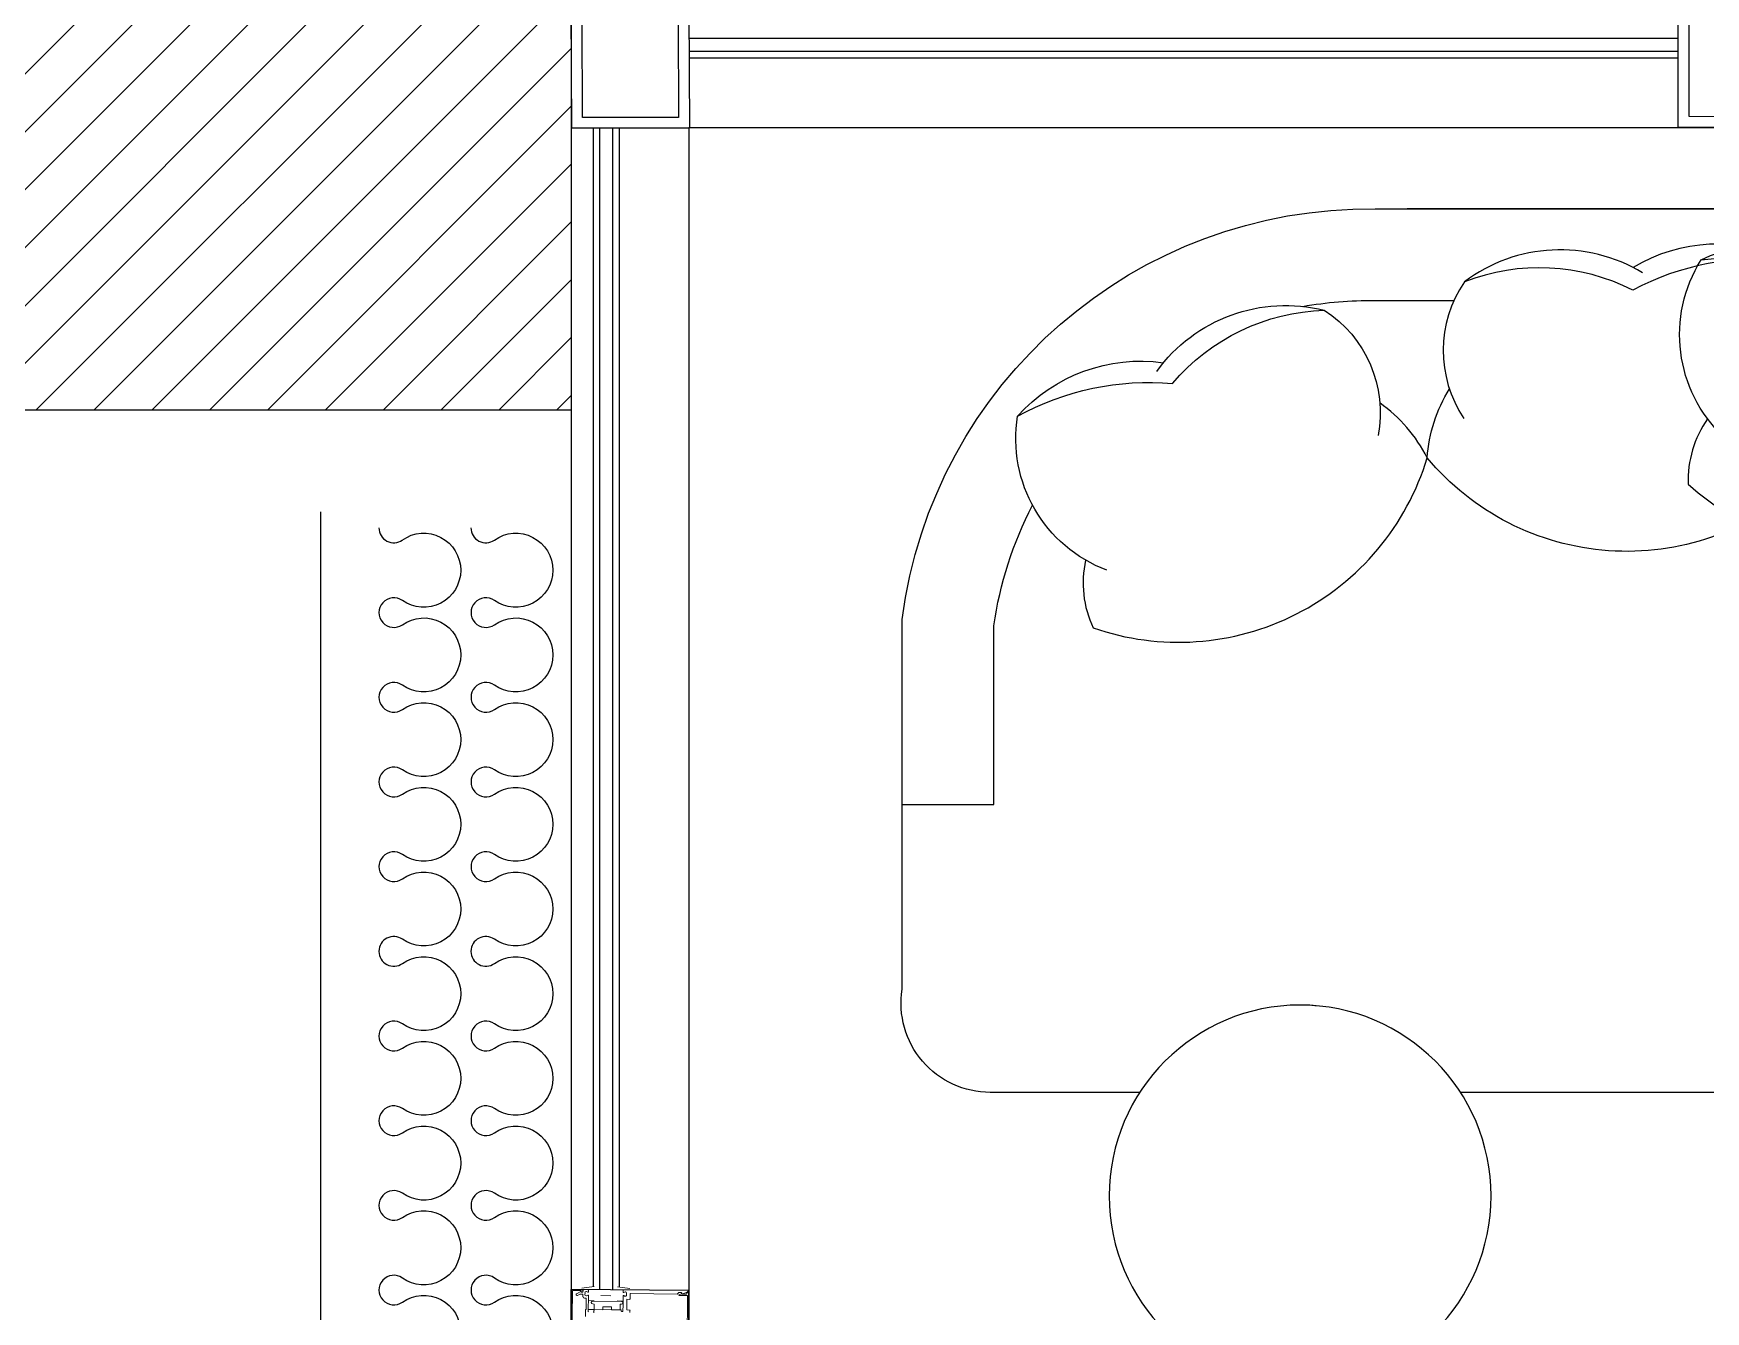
# Model space of a CAD drawing. Extents: x -678889171 to 586587, y -792238163 to 335485.
# Drawn here: x 89977 to 91510, y 66041 to 67212 of the extents above; entities that cross this region are included whole.
import ezdxf
from ezdxf.xclip import XClip

# ---------------------------------------------------------------- set-up
doc = ezdxf.new("R2010")
doc.units = 0
doc.header["$MEASUREMENT"] = 0
doc.header["$XCLIPFRAME"] = 2
doc.set_wipeout_variables(frame=1)
doc.layers.get('0').update_dxf_attribs({"color": 8})
for name, color, linetype in [('9TH-FURN$0$XR-A-TYP-3-9-10$0$I-CLNG', 252, 'Continuous'), ('9TH-FURN$0$XR-A-TYP-3-9-10$0$I-FURN', 252, 'Continuous'), ('9TH-FURN$0$XR-A-TYP-3-9-10$0$I-FURN-CHAR', 252, 'Continuous'), ('9TH-FURN$0$XR-A-TYP-3-9-10$0$I-WIPEOUT', 252, 'Continuous'), ('XR-A-9TH-FLOOR$0$A-SITE-PATT', 252, 'Continuous'), ('XR-A-9TH-FLOOR$0$A-WALL', 252, 'Continuous'), ('XR-A-col-910$0$A-COLS', 252, 'Continuous'), ('XR-A-col-910$0$A-COLS-PATT', 252, 'Continuous'), ('XR-A-TYP 00(OUTER)$0$A-GLAZ', 252, 'Continuous'), ('XR-A-TYP 00(OUTER)$0$A-SITE-PATT', 252, 'Continuous'), ('XR-A-TYP-4TH TO 10TH (OUTER)$0$A-DIM-IN', 252, 'Continuous')]:
    doc.layers.add(name, color=color, linetype=linetype)
doc.layers.add('XR-A-col-910$0$MOD-COL', color=252, linetype='Continuous', lineweight=50)
doc.layers.add('XR-A-TYP 00(OUTER)$0$Main entrance$0$A-ELEV-GLAZ', color=252, linetype='Continuous', lineweight=20)

# ---------------------------------------------------------------- blocks, each defined once
blk = doc.blocks.new('9TH-FURN$0$XR-A-TYP-3-9-10$0$XREF_1BR$0$A$Ce4efe8a3')
at = {"layer": '9TH-FURN$0$XR-A-TYP-3-9-10$0$I-FURN-CHAR'}
for points in [[(-37.8, -167.9, -0.306663), (0, 0, -0.30633), (129.9, -21.7, 0.872847)], [(78.3, -324.2, 0.165541), (137.3, -353.3, 0.425989), (173.5, 6.6, 0.121523), (104.3, -3.2, -7.115464)], [(-74.1, -304.2, -0.14773), (-19.7, -161.4, -0.213343), (0, 0, -0.178662)], [(97.8, -312.1, -0.356772), (-74.1, -304.2, -0.249542), (-41.3, -158, 9.61688)]]:
    blk.add_lwpolyline(points, format="xyb", dxfattribs=at)
blk = doc.blocks.new('9TH-FURN$0$XR-A-TYP-3-9-10$0$A$C80ae6240')
for points in [[(823.6, 15.4, 0.414214), (852.6, 44.4), (852.6, 743.4, 0.460441), (753.1, 828.5), (396.3, 828.5, 0.380726), (0, 371.9), (0, -310.3)], [(574.7, 828.5), (574.7, 740), (402.3, 740, 0.083998), (286, 702.7, 0.083998)], [(94.1, 441.8, 0.047629), (88.5, 372.5)], [(823.6, 15.4, -0.414214), (852.6, -13.6), (852.6, -712.6, -0.460441), (753.1, -797.7), (396.3, -797.7, -0.380726), (0, -341.1), (0, 341.1)]]:
    blk.add_lwpolyline(points, format="xyb")
blk.add_lwpolyline([(88.5, 372.5), (88.5, 296)])
at = {"xscale": -1}
for p, rotation in [((97.8, 421.1), 147.2810976092239), ((70.4, -255), 170.2220235007852)]:
    blk.add_blockref('9TH-FURN$0$XR-A-TYP-3-9-10$0$XREF_1BR$0$A$Ce4efe8a3', p, dxfattribs=dict(at, rotation=rotation))
at = {"rotation": 9.777976499214795}
blk.add_blockref('9TH-FURN$0$XR-A-TYP-3-9-10$0$XREF_1BR$0$A$Ce4efe8a3', (70.4, 285.8), dxfattribs=at)
blk = doc.blocks.new('9TH-FURN$0$XR-A-TYP-3-9-10$0$A$C00AC6B19')
blk.add_wipeout([(30, 172.4), (64.6, 162.2), (64.6, 162.2), (91.4, 149.2), (91.4, 149.2), (123, 124.5), (141.2, 103.3), (158.2, 74.7), (166.5, 53.8), (174.2, 16.4), (174.7, -10.9), (171.2, -36.4), (166.3, -54.4), (160.7, -69.3), (152.9, -85.2), (152.9, -85.2), (139.3, -106), (116.1, -131), (98.7, -144.5), (64.1, -162.9), (38.6, -170.7), (22.5, -173.5), (-3.7, -175), (-21.2, -173.7), (-36.4, -171.2), (-67.5, -161.4), (-94.1, -147.6), (-119.9, -127.5), (-141.4, -103.2), (-157.2, -76.8), (-168.2, -48.3), (-173.6, -21.9), (-174.6, 11.2), (-174.6, 11.2), (-167.1, 52), (-156.2, 78.9), (-142.7, 101.3), (-117, 130.1), (-98.7, 144.5), (-73.6, 158.8), (-45.8, 168.9), (-1.8, 175), (36.4, 171.2)]).dxf.layer = '9TH-FURN$0$XR-A-TYP-3-9-10$0$I-WIPEOUT'
blk.add_circle((0, 0), 175)
blk = doc.blocks.new('9TH-FURN$0$XR-A-TYP-3-9-10$0$XREF_1BR$0$05BDRAPE')
for points in [[(-500, 0, 0.608416), (-485.7, 27.6, -0.608416), (-450, 96.6, -0.608416), (-414.3, 27.7, 1.932003), (-385.7, 27.7, -0.608416), (-350, 96.6, -0.608416), (-314.3, 27.7, 1.932003), (-285.7, 27.7, -0.608416), (-250, 96.6, -0.608416), (-214.3, 27.7, 1.932003), (-185.7, 27.7, -0.608416), (-150, 96.6, -0.608416), (-114.3, 27.7, 1.932003), (-85.7, 27.7, -0.608416), (-50, 96.6, -0.608416), (-14.3, 27.7, 0.608436), (0, 0, -0.608416)], [(0, 0, 0.608416), (14.3, 27.7, -0.608416), (50, 96.6, -0.608416), (85.7, 27.7, 1.932003), (114.3, 27.7, -0.608416), (150, 96.6, -0.608416), (185.7, 27.7, 1.932003), (214.3, 27.7, -0.608416), (250, 96.6, -0.608416), (285.7, 27.7, 1.932003), (314.3, 27.7, -0.608416), (350, 96.6, -0.608416), (385.7, 27.7, 1.932003), (414.3, 27.7, -0.608416), (450, 96.6, -0.608416), (485.7, 27.7, 0.608436), (500, 0, -0.608416)]]:
    blk.add_lwpolyline(points, format="xyb")
blk = doc.blocks.new('9TH-FURN$0$XR-A-TYP-3-9-10$0$XREF_1BR$0$GUEST T1')
blk.add_line((-974.1, -13.6), (-1214.4, -13.6))
for centre, start, end in [((-1258, 72.1), 296.9731, 333.1823), ((-1258, -99.3), 26.8177, 63.0269)]:
    blk.add_arc(centre, 96.2, start, end)
at = {"xscale": -0.9651072330830278, "yscale": 0.9651072330830278, "zscale": 0.9651072330830278}
blk.add_blockref('9TH-FURN$0$XR-A-TYP-3-9-10$0$XREF_1BR$0$05BDRAPE', (-482.6, -46.6), dxfattribs=at)
blk = doc.blocks.new('9TH-FURN$0$XR-A-TYP-3-9-10$0$XREF_1BR$0$GS-1')
at = {"xscale": -0.8044866682359963, "yscale": 0.8044866682359963, "zscale": 0.8044866682359963, "rotation": 90}
for p in [(-31.1, 38.2), (53.3, 38.2)]:
    blk.add_blockref('9TH-FURN$0$XR-A-TYP-3-9-10$0$XREF_1BR$0$GUEST T1', p, dxfattribs=at)
blk = doc.blocks.new('*U1524')
at = {"layer": 'XR-A-col-910$0$A-COLS-PATT'}
h = blk.add_hatch(dxfattribs=at)
h.set_pattern_fill('ANSI31', color=256, scale=300)
h.set_pattern_definition([(45, (-900, -200), (-26.516504, 26.516504), [])])
h.paths.add_polyline_path([(-16733.5, 85098.8), (-15333.5, 85098.8), (-15333.5, 84598.8), (-16733.5, 84598.8)])
at = {"layer": 'XR-A-col-910$0$A-COLS'}
blk.add_lwpolyline([(-16733.5, 85098.8), (-15333.5, 85098.8), (-15333.5, 84598.8), (-16733.5, 84598.8)], close=True, dxfattribs=at)
blk = doc.blocks.new('XR-A-col-910')
at = {"layer": 'XR-A-col-910$0$MOD-COL'}
blk.add_blockref('*U1524', (108603.5, -31253.8), dxfattribs=at)
blk = doc.blocks.new('XR-A-TYP 00(OUTER)$0$2nd floor towers$0$xref units$0$Sl-Dr-1500')
at = {"layer": 'XR-A-TYP 00(OUTER)$0$A-GLAZ'}
for p, q in [((2125, 7.9, 0), (2173.8, 7.9, 0)), ((2173.8, 7.9, 0), (2175, -100.1, 0)), ((475, -100.1, 0), (2175, -100.1, 0))]:
    blk.add_line(p, q, dxfattribs=at)
at = {"layer": 'XR-A-TYP 00(OUTER)$0$Main entrance$0$A-ELEV-GLAZ'}
for p, q in [((2170.6, 1.4, 0), (2172.3, 6.3, 0)), ((2171.5, 1.4, 0), (2170.6, 1.4, 0)), ((2172.1, -1.3, 0), (2172.1, 0.7, 0)), ((2172.3, 6.3, 0), (2173.5, 7.5, 0)), ((2173.8, 7.3, 0), (2174.5, -52)), ((2170.6, -2.8, 0), (2172.1, -1.3, 0)), ((2170.6, -2.8, 0), (2171.1, -45.5, 0)), ((2170.7, -45.9, 0), (2166.3, -46, 0)), ((2155.6, -46.1, 0), (2153.9, -46.1, 0)), ((2154.8, -52.8, 0), (2154.8, -54, 0)), ((2160.9, -52.5, 0), (2155, -52.6, 0)), ((2155.1, -54.2, 0), (2155.9, -54.2, 0)), ((2156.1, -49, 0), (2156, -46.5, 0)), ((2165.9, -48.9, 0), (2156.1, -49, 0)), ((2156.1, -54.4, 0), (2156.4, -79, 0)), ((2156.1, -55.2, 0), (2156.2, -63.2, 0)), ((2161.3, -55.2, 0), (2156.1, -55.2, 0)), ((2161.2, -52.2, 0), (2160.9, -52.5, 0)), ((2161.6, -52.5, 0), (2161.2, -52.2, 0)), ((2161.3, -53.8, 0), (2161.3, -55.2, 0)), ((2169, -52.4, 0), (2161.6, -52.5, 0)), ((2164.2, -80.3, 0), (2163.9, -53.8, 0)), ((2164.3, -52.5, 0), (2164.4, -57.8, 0)), ((2165.8, -46.4, 0), (2165.9, -48.9, 0)), ((2168.7, -50.3, 0), (2168.7, -50.5, 0)), ((2171.6, -49.2, 0), (2169.7, -49.3, 0)), ((2174.1, -52.4), (2172.3, -52.4, 0)), ((2172.6, -50.5, 0), (2172.6, -50.3, 0)), ((2177.4, -57.6, 0), (2175.7, -46.2)), ((2156.2, -63.2, 0), (2158.9, -63.1, 0)), ((2156.3, -71.1, 0), (2156.4, -79, 0)), ((2159, -71.1, 0), (2156.3, -71.1, 0)), ((2158.9, -63.1, 0), (2159, -71.1, 0)), ((2169.1, -63.7, 0), (2169.2, -72.9, 0)), ((2156.2, -87, 0), (2150.2, -87, 0)), ((2154.9, -79.1, 0), (2153.4, -79.1, 0)), ((2154.3, -84, 0), (2154.6, -84.3, 0)), ((2154.6, -84.3, 0), (2169.4, -84.2, 0)), ((2155.2, -79.4, 0), (2154.9, -79.1, 0)), ((2156.4, -79, 0), (2155.1, -79.1, 0)), ((2156.5, -84.3, 0), (2155.1, -84.3, 0)), ((2155.5, -79, 0), (2155.2, -79.4, 0)), ((2156.4, -79, 0), (2155.5, -79, 0)), ((2156.7, -86.4, 0), (2156.2, -87, 0)), ((2156.4, -79, 0), (2161.5, -79, 0)), ((2156.5, -84.3, 0), (2156.4, -79, 0)), ((2166.9, -86.3, 0), (2156.7, -86.4, 0)), ((2161.5, -79, 0), (2161.6, -80.3, 0)), ((2164.7, -84.2, 0), (2164.6, -78.9, 0)), ((2167, -87.9, 0), (2166.9, -86.3, 0)), ((2170.6, -89.2, 0), (2168.2, -89.2, 0)), ((2169, -86.1, 0), (2169, -86.3, 0)), ((2170.1, -87.4, 0), (2172, -87.3, 0)), ((2170.7, -92, 0), (2170.6, -89.2, 0)), ((2173.1, -91.2, 0), (2170.9, -95.1, 0)), ((2172.7, -84.1, 0), (2174.4, -84.1)), ((2173, -86.3, 0), (2173, -86, 0)), ((2173.2, -89.4, 0), (2173.6, -89.3, 0)), ((2173.8, -91, 0), (2173.2, -91, 0)), ((2174.2, -89.1), (2173.4, -89.1, 0)), ((2173.9, -98.7), (2173.8, -91, 0)), ((2174.8, -84.5), (2174.9, -88.5)), ((2174.9, -90.6), (2175, -100)), ((2177.7, -78.8, 0), (2176.2, -90.2, 0)), ((2175, -100), (2125, -100.5, 0)), ((2126, -99.3, 0), (2173.9, -98.7)), ((2169.4, -94.3, 0), (2170.7, -92, 0))]:
    blk.add_line(p, q, dxfattribs=at)
at = {"layer": 'XR-A-TYP 00(OUTER)$0$Main entrance$0$A-ELEV-GLAZ', "elevation": 0}
blk.add_lwpolyline([(2173.2, 8, -0.668179), (2173.3, 7.6), (2171.6, 5.9), (2170.5, 5.8), (2170.6, 1.4), (2171.3, 1.4), (2169.9, -1.1, -0.767327), (2169.3, -0.9), (2169.2, 6.7), (2128.4, 6.2), (2128.5, -1.4, -0.767327), (2127.9, -1.5), (2126.5, 0.9), (2127.2, 0.9), (2127.1, 5.4), (2126.1, 5.4), (2124.3, 7.1, -0.668179), (2124.5, 7.5)], format="xyb", close=True, dxfattribs=at)
at = {"layer": 'XR-A-TYP 00(OUTER)$0$Main entrance$0$A-ELEV-GLAZ'}
for centre, radius, start, end in [((2171.5, 0.7, 0), 0.635, 0.6287, 90.6287), ((2173.6, 7.3, 0), 0.211, 0.6287, 135.6287), ((2166.3, -46.4, 0), 0.423, 90.6287, 180.6287), ((2170.7, -45.5, 0), 0.423, 270.6287, 0.6287), ((2155, -52.8, 0), 0.212, 90.6287, 180.6287), ((2155.1, -54, 0), 0.212, 180.6287, 270.6287), ((2155.6, -46.5, 0), 0.423, 0.6287, 90.6287), ((2155.9, -54.4, 0), 0.212, 0.6287, 90.6287), ((2162.6, -53.8, 0), 1.32, 0.6287, 180.6287), ((2169.7, -50.3, 0), 1.06, 90.6287, 180.6287), ((2170.6, -50.5, 0), 1.91, 180.6287, 225.8184), ((2169, -52.1, 0), 0.318, 270.6287, 45.8184), ((2171.6, -50.3, 0), 1.06, 0.6287, 90.6287), ((2172.3, -52.1, 0), 0.318, 135.439, 270.6287), ((2170.7, -50.5, 0), 1.91, 315.439, 0.6287), ((2174, -52), 0.423, 270.6287, 0.6287), ((2162.9, -80.3, 0), 1.32, 180.6287, 0.6287), ((2168.2, -87.9, 0), 1.27, 180.6287, 270.6287), ((2171, -86.1, 0), 1.91, 135.439, 180.6287), ((2170.1, -86.3, 0), 1.06, 180.6287, 270.6287), ((2169.4, -84.5, 0), 0.318, 315.439, 90.6287), ((2172, -86.3, 0), 1.06, 270.6287, 0.6287), ((2172.7, -84.5, 0), 0.318, 90.6287, 225.8184), ((2171.1, -86.1, 0), 1.91, 0.6287, 45.8184), ((2173.4, -90.2, 0), 1.06, 90.6287, 251.9658), ((2173.2, -90.2, 0), 0.847, 90.6287, 270.6287), ((2173.6, -90.6, 0), 1.27, 0.6287, 90.6287), ((2174.2, -88.5), 0.635, 270.6287, 0.6287), ((2174.4, -84.6), 0.423, 0.6287, 90.6287), ((2170.2, -94.7, 0), 0.847, 150.6287, 330.6287)]:
    blk.add_arc(centre, radius, start, end, dxfattribs=at)
blk = doc.blocks.new('XR-A-TYP 00(OUTER)$0$corner1')
at = {"layer": 'XR-A-TYP 00(OUTER)$0$A-GLAZ'}
for points in [[(67874.9, 8251.7), (67981.1, 8229.8), (67958.8, 8124.2), (67852.6, 8146)], [(67882.6, 8239.9), (67969.2, 8222.1), (67951.1, 8136), (67864.5, 8153.8)]]:
    blk.add_lwpolyline(points, close=True, dxfattribs=at)
blk = doc.blocks.new('XR-A-TYP 00(OUTER)')
at = {"layer": 'XR-A-TYP 00(OUTER)$0$A-GLAZ'}
for p, q in [((93270, 53711.7), (93270, 53166.2)), ((93270.1, 53685.7), (93270, 53685.7)), ((93270.2, 53673.7), (93270, 53673.7)), ((94285, 53685.7), (93378.1, 53685.7)), ((94285, 53673.7), (93378.2, 53673.7)), ((93270.2, 53667.7), (93270, 53667.7)), ((94285, 53667.7), (93378.2, 53667.7)), ((93270, 53603.8), (93270, 49773.7)), ((93290, 53603.8), (93290, 52541.4)), ((93296, 53603.8), (93296, 52538.7)), ((93308, 53603.8), (93308, 52538.5)), ((93314, 53603.8), (93314, 52541.1)), ((94392.9, 53603.8), (93378, 53603.8)), ((93378, 53603.8), (93378, 49773.7))]:
    blk.add_line(p, q, dxfattribs=at)
at = {"layer": 'XR-A-TYP 00(OUTER)$0$A-GLAZ', "xscale": -0.9999999999999996, "zscale": -0.9999999999999996, "rotation": 269.9999993415981}
blk.add_blockref('XR-A-TYP 00(OUTER)$0$2nd floor towers$0$xref units$0$Sl-Dr-1500', (93370, 50363.9, 0), dxfattribs=at)
at = {"layer": 'XR-A-TYP 00(OUTER)$0$A-SITE-PATT'}
for p, rotation in [((115327.3, -11116), 101.8879084058513), ((116056.3, -11211.6), 101.6354231615295)]:
    blk.add_blockref('XR-A-TYP 00(OUTER)$0$corner1', p, dxfattribs=dict(at, rotation=rotation))
blk = doc.blocks.new('XR-A-TYP-4TH TO 10TH (OUTER)')
at = {"layer": 'XR-A-TYP-4TH TO 10TH (OUTER)$0$A-DIM-IN'}
ref = blk.add_blockref('XR-A-TYP 00(OUTER)', (0, 0), dxfattribs=at)
XClip(ref).set_block_clipping_path([(19908.0302680896, -24395.0039034439), (141486.3941120692, 77630.6383366612)])

msp = doc.modelspace()

# ---------------------------------------------------------------- linework, layer by layer
at = {"layer": '9TH-FURN$0$XR-A-TYP-3-9-10$0$I-CLNG'}
msp.add_lwpolyline([(90240.1, 63252.2), (90240.1, 66773.9)], dxfattribs=at)
at = {"layer": 'XR-A-9TH-FLOOR$0$A-WALL'}
msp.add_lwpolyline([(88969.6, 67367.1), (90469.6, 67367.1), (90469.6, 66867.1), (89069.6, 66867.1), (89069.6, 67253.8), (88869.6, 67253.8)], dxfattribs=at)

# ---------------------------------------------------------------- block references
at = {"layer": '9TH-FURN$0$XR-A-TYP-3-9-10$0$I-CLNG', "extrusion": (-4.77035e-08, 1.06346e-10, 1), "rotation": 180}
msp.add_blockref('9TH-FURN$0$XR-A-TYP-3-9-10$0$XREF_1BR$0$GS-1', (90384.1, 66797.3, 0), dxfattribs=at)
at = {"layer": '9TH-FURN$0$XR-A-TYP-3-9-10$0$I-FURN-CHAR', "xscale": -0.9500000000000066, "yscale": 0.9500000000000066, "zscale": 0.95, "rotation": 90}
msp.add_blockref('9TH-FURN$0$XR-A-TYP-3-9-10$0$A$C80ae6240', (91560.1, 67051.5), dxfattribs=at)

# ---------------------------------------------------------------- next in the draw order: block references
at = {"layer": '9TH-FURN$0$XR-A-TYP-3-9-10$0$I-FURN', "xscale": -1, "rotation": 355.8461798791007}
msp.add_blockref('9TH-FURN$0$XR-A-TYP-3-9-10$0$A$C00AC6B19', (91137.9, 66146.6, 0), dxfattribs=at)

# ---------------------------------------------------------------- next in the draw order: block references
at = {"layer": 'XR-A-9TH-FLOOR$0$A-SITE-PATT'}
msp.add_blockref('XR-A-TYP-4TH TO 10TH (OUTER)', (-2800.4, 13522.1), dxfattribs=at)
at = {"layer": 'XR-A-9TH-FLOOR$0$A-WALL'}
msp.add_blockref('XR-A-col-910', (-2800.4, 13522.1), dxfattribs=at)

doc.saveas('drawing.dxf')
